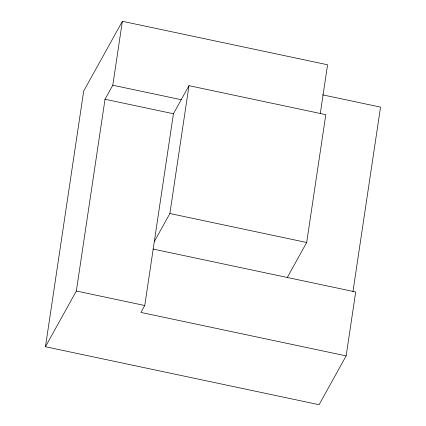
<?xml version="1.0" encoding="UTF-8"?>
<svg xmlns="http://www.w3.org/2000/svg" width="426" height="426" viewBox="0 0 426 426"><rect width="100%" height="100%" fill="white"/><g stroke="black" fill="none" stroke-linecap="round" stroke-linejoin="round"><path stroke-width="0.64" d="M153.072 249.05L355.699 291.97L346.141 355.891L319.085 404.7L45.454 346.743L83.693 91.057L122.363 21.3L327.583 64.768L320.267 113.683M45.454 346.743L76.345 291.022L105.02 99.258L112.799 85.221L122.363 21.3M346.141 355.891L140.921 312.423L144.749 305.511L173.43 113.747L188.99 85.674L325.805 114.653L306.683 242.495L287.294 277.48M154.308 241.59L169.873 213.517L188.99 85.674M352.946 291.656L380.546 107.118L322.461 94.817M112.799 85.221L181.21 99.711M105.02 99.258L173.43 113.747M169.873 213.517L306.683 242.495M76.345 291.022L144.749 305.511"/></g></svg>
